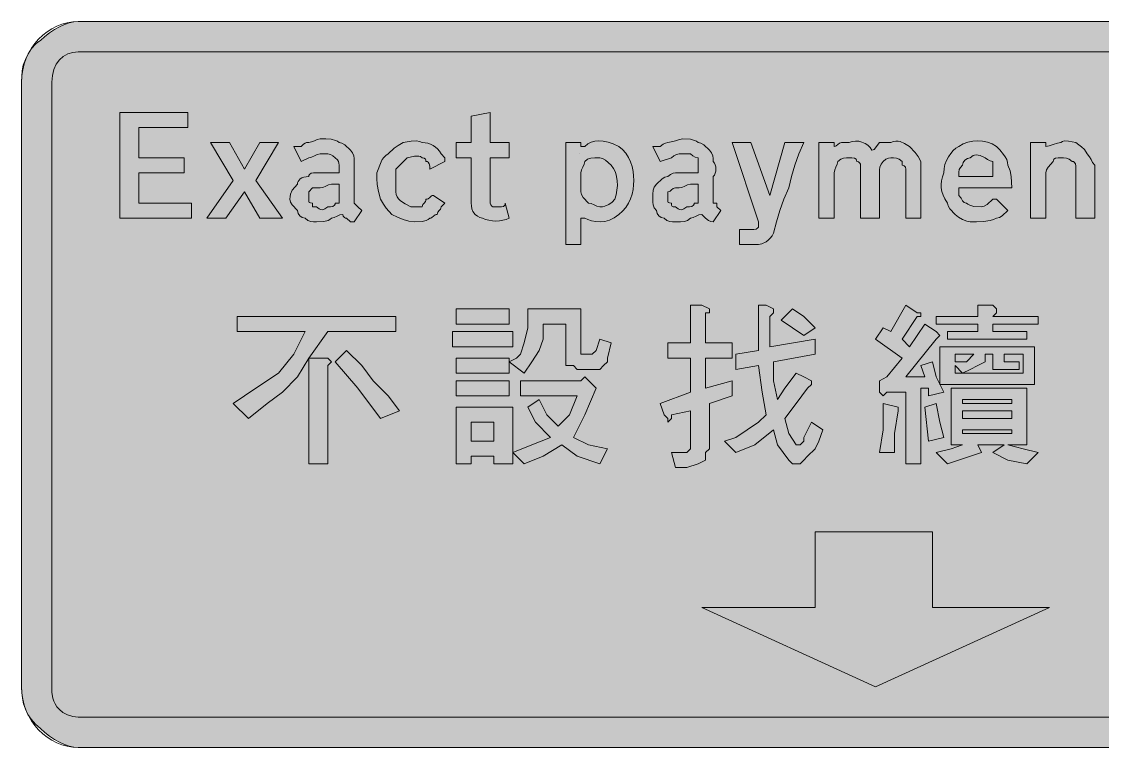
# Model space of a CAD drawing. Header units: metres. Extents: x 12 to 553, y 20 to 251.
# Drawn here: x 12.3 to 355.5, y 20.2 to 250.6 of the extents above; entities that cross this region are included whole.
import ezdxf

# ---------------------------------------------------------------- set-up
doc = ezdxf.new("R2010")
doc.units = ezdxf.units.M
for name, color, linetype, true_color in [('FILL_BLUE_0000FF', 7, 'Continuous', 0x0000ff), ('FILL_WHITE_FFFFFF', 7, 'Continuous', 0xffffff), ('STROKE_BLUE_0000FF', 7, 'Continuous', 0x0000ff), ('STROKE_WHITE_FFFFFF', 7, 'Continuous', 0xffffff)]:
    doc.layers.add(name, color=color, linetype=linetype, true_color=true_color)

msp = doc.modelspace()

# ---------------------------------------------------------------- hatches: boundary and pattern name
at = {"layer": 'FILL_BLUE_0000FF', "true_color": 0x0000ff}
h = msp.add_hatch(color=7, dxfattribs=at)
h.dxf.hatch_style = 1
h.paths.add_polyline_path([(535.47, 240.96), (536.37, 240.94), (537.27, 240.81), (538.17, 240.45), (539.07, 239.76), (539.97, 239.74), (540.87, 239.61), (541.77, 239.25), (542.67, 238.56), (542.86, 237.66), (543.27, 236.76), (543.68, 235.86), (543.87, 234.96), (544.56, 234.06), (544.92, 233.16), (545.05, 232.26), (545.07, 231.36), (545.07, 39.36), (544.86, 37.56), (544.32, 35.76), (543.55, 33.96), (542.67, 32.16), (541.77, 31.45), (540.87, 30.96), (539.97, 30.47), (539.07, 29.76), (535.47, 29.76), (30.27, 29.76), (28.49, 29.97), (26.82, 30.51), (25.38, 31.28), (24.27, 32.16), (23.48, 33.06), (22.88, 33.96), (22.46, 34.86), (22.17, 35.76), (21.91, 37.56), (21.87, 39.36), (21.87, 231.36), (22.03, 233.5), (22.51, 235.39), (23.26, 237.03), (24.27, 238.41), (25.5, 239.5), (26.93, 240.3), (28.53, 240.79), (30.27, 240.96), (535.47, 240.96)])
at = {"layer": 'FILL_WHITE_FFFFFF', "true_color": 0xffffff}
h = msp.add_hatch(color=7, dxfattribs=at)
h.dxf.hatch_style = 1
h.paths.add_polyline_path([(535.47, 250.56), (537.27, 250.45), (539.05, 250.13), (540.81, 249.61), (542.52, 248.91), (544.18, 248.04), (545.76, 247.02), (547.27, 245.85), (548.67, 244.56), (549.91, 243.16), (550.94, 241.65), (551.77, 240.07), (552.42, 238.41), (552.9, 236.7), (553.23, 234.94), (553.41, 233.16), (553.47, 231.36), (553.47, 39.36), (553.41, 37.56), (553.23, 35.78), (552.9, 34.02), (552.42, 32.31), (551.77, 30.65), (550.94, 29.07), (549.91, 27.56), (548.67, 26.16), (547.27, 24.87), (545.76, 23.7), (544.18, 22.68), (542.52, 21.81), (540.81, 21.11), (539.05, 20.59), (537.27, 20.27), (535.47, 20.16), (30.27, 20.16), (28.87, 20.27), (27.38, 20.59), (25.84, 21.11), (24.27, 21.81), (22.7, 22.68), (21.16, 23.7), (19.67, 24.87), (18.27, 26.16), (16.63, 27.56), (15.31, 29.07), (14.26, 30.65), (13.47, 32.31), (12.9, 34.02), (12.53, 35.78), (12.33, 37.56), (12.27, 39.36), (12.27, 231.36), (12.29, 233.16), (12.42, 234.96), (12.78, 236.76), (13.47, 238.56), (14.39, 240.34), (15.42, 242.01), (16.68, 243.45), (17.42, 244.06), (18.27, 244.56), (19.67, 245.85), (21.16, 247.02), (22.7, 248.04), (24.27, 248.91), (25.84, 249.61), (27.38, 250.13), (28.87, 250.45), (30.27, 250.56), (535.47, 250.56)])
h = msp.add_hatch(color=7, dxfattribs=at)
h.dxf.hatch_style = 1
h.paths.add_polyline_path([(43.47, 221.76), (65.07, 221.76), (65.07, 216.96), (49.47, 216.96), (49.47, 207.36), (63.87, 207.36), (63.87, 202.56), (49.47, 202.56), (49.47, 192.96), (66.27, 192.96), (66.27, 188.16), (43.47, 188.16), (43.47, 221.76)])
h = msp.add_hatch(color=7, dxfattribs=at)
h.dxf.hatch_style = 1
h.paths.add_polyline_path([(161.22, 192.36), (161.58, 191.95), (161.87, 191.81), (162.27, 191.76), (164.67, 191.76), (165.27, 191.91), (165.68, 192.27), (165.82, 192.56), (165.87, 192.96), (167.07, 188.16), (166.12, 187.77), (165.08, 187.48), (163.99, 187.32), (162.87, 187.26), (161.75, 187.32), (160.66, 187.48), (159.62, 187.77), (158.67, 188.16), (157.79, 188.35), (157.02, 188.76), (156.27, 189.36), (155.58, 190.26), (155.22, 191.16), (155.09, 192.06), (155.07, 192.96), (155.07, 207.36), (150.27, 207.36), (150.27, 212.16), (155.07, 212.16), (155.07, 220.56), (161.07, 221.76), (161.07, 212.16), (167.07, 212.16), (167.07, 207.36), (161.07, 207.36), (161.07, 192.96), (161.22, 192.36)])
h = msp.add_hatch(color=7, dxfattribs=at)
h.dxf.hatch_style = 1
h.paths.add_polyline_path([(101.78, 211.65), (102.27, 212.01), (102.76, 212.14), (103.47, 212.16), (104.37, 212.35), (105.27, 212.76), (106.17, 213.17), (107.07, 213.36), (108.85, 213.34), (110.52, 213.21), (111.96, 212.85), (112.57, 212.56), (113.07, 212.16), (113.97, 211.95), (114.87, 211.41), (116.67, 209.76), (117.36, 208.86), (117.72, 207.96), (117.85, 207.06), (117.87, 206.16), (117.87, 201.36), (117.87, 192.96), (119.07, 191.76), (120.27, 190.56), (117.87, 186.96), (116.67, 186.96), (115.47, 188.16), (115.07, 188.21), (114.78, 188.35), (114.42, 188.76), (114.27, 189.36), (113.37, 189.17), (112.47, 188.76), (111.57, 188.35), (110.67, 188.16), (110.17, 187.76), (109.58, 187.47), (108.27, 187.11), (105.87, 186.96), (104.97, 186.98), (104.07, 187.11), (103.17, 187.47), (102.27, 188.16), (101.39, 188.37), (100.62, 188.91), (100.08, 189.68), (99.87, 190.56), (98.22, 192.36), (97.68, 193.26), (97.47, 194.16), (97.52, 195.01), (97.68, 195.75), (98.22, 197.01), (98.99, 198.04), (99.87, 198.96), (99.93, 199.41), (100.1, 199.84), (100.38, 200.25), (100.77, 200.61), (101.28, 200.92), (101.9, 201.15), (102.63, 201.31), (103.47, 201.36), (103.52, 201.76), (103.68, 202.05), (104.22, 202.41), (104.99, 202.54), (105.87, 202.56), (109.47, 202.56), (113.07, 202.56), (113.07, 203.76), (113.07, 204.96), (113.05, 205.67), (112.92, 206.16), (112.56, 206.65), (111.87, 207.36), (111.12, 207.96), (110.35, 208.37), (109.47, 208.56), (107.07, 208.56), (106.17, 208.37), (105.27, 207.96), (104.37, 207.55), (103.47, 207.36), (101.07, 206.16), (98.67, 210.96), (101.07, 210.96), (101.78, 211.65)])
h.paths.add_polyline_path([(107.22, 190.92), (107.67, 190.86), (108.12, 190.92), (108.57, 191.08), (109.47, 191.76), (110.35, 191.78), (111.12, 191.91), (111.66, 192.27), (111.82, 192.56), (111.87, 192.96), (113.07, 192.96), (113.07, 194.16), (113.07, 198.96), (110.67, 198.96), (109.77, 198.77), (108.87, 198.36), (107.97, 197.95), (107.07, 197.76), (104.67, 197.76), (103.47, 196.56), (103.47, 194.16), (103.49, 193.47), (103.62, 193.11), (103.98, 192.98), (104.67, 192.96), (104.67, 191.76), (105.87, 191.76), (106.77, 191.08), (107.22, 190.92)], flags=16)
h = msp.add_hatch(color=7, dxfattribs=at)
h.dxf.hatch_style = 1
h.paths.add_polyline_path([(215.95, 211.65), (216.72, 212.01), (217.47, 212.16), (218.56, 212.35), (219.87, 212.76), (221.18, 213.17), (222.27, 213.36), (224.67, 213.21), (225.98, 212.85), (226.57, 212.56), (227.07, 212.16), (227.97, 211.95), (228.87, 211.41), (230.67, 209.76), (231.36, 208.86), (231.72, 207.96), (231.85, 207.06), (231.87, 206.16), (232.26, 205.66), (232.55, 205.07), (232.71, 204.43), (232.77, 203.76), (232.71, 203.09), (232.55, 202.45), (232.26, 201.86), (231.87, 201.36), (231.87, 192.96), (233.07, 192.96), (233.07, 191.76), (234.27, 190.56), (231.87, 186.96), (231.12, 187.11), (230.35, 187.47), (229.47, 188.16), (228.27, 189.36), (227.37, 189.17), (226.47, 188.76), (225.57, 188.35), (224.67, 188.16), (223.75, 187.47), (222.72, 187.11), (221.46, 186.98), (219.87, 186.96), (218.97, 186.98), (218.07, 187.11), (217.17, 187.47), (216.27, 188.16), (215.39, 188.37), (214.62, 188.91), (214.08, 189.68), (213.87, 190.56), (213.18, 191.46), (212.82, 192.36), (212.69, 193.26), (212.67, 194.16), (212.69, 195.75), (212.82, 197.01), (213.18, 198.04), (213.87, 198.96), (215.67, 200.61), (216.57, 201.15), (217.47, 201.36), (218.35, 202.05), (219.12, 202.41), (219.87, 202.56), (223.47, 202.56), (227.07, 202.56), (227.07, 203.76), (227.07, 204.96), (227.07, 207.36), (226.19, 207.55), (225.42, 207.96), (224.67, 208.56), (221.07, 208.56), (220.19, 208.37), (219.42, 207.96), (218.67, 207.36), (215.07, 206.16), (212.67, 210.96), (215.07, 210.96), (215.95, 211.65)])
h.paths.add_polyline_path([(221.22, 190.92), (221.67, 190.86), (222.12, 190.92), (222.57, 191.08), (223.47, 191.76), (224.35, 191.78), (225.12, 191.91), (225.66, 192.27), (225.82, 192.56), (225.87, 192.96), (227.07, 192.96), (227.07, 194.16), (227.07, 198.96), (224.67, 198.96), (223.77, 198.77), (222.87, 198.36), (221.97, 197.95), (221.07, 197.76), (219.87, 197.76), (219.47, 197.71), (219.16, 197.57), (218.67, 197.16), (218.18, 196.75), (217.87, 196.61), (217.47, 196.56), (217.47, 194.16), (217.49, 193.47), (217.62, 193.11), (217.98, 192.98), (218.67, 192.96), (218.69, 192.27), (218.82, 191.91), (219.18, 191.78), (219.87, 191.76), (220.77, 191.08), (221.22, 190.92)], flags=16)
h = msp.add_hatch(color=7, dxfattribs=at)
h.dxf.hatch_style = 1
h.paths.add_polyline_path([(83.07, 196.56), (77.07, 188.16), (71.07, 188.16), (79.47, 200.16), (72.27, 212.16), (78.27, 212.16), (83.07, 203.76), (87.87, 212.16), (93.87, 212.16), (86.67, 200.16), (95.07, 188.16), (87.87, 188.16), (83.07, 196.56)])
h = msp.add_hatch(color=7, dxfattribs=at)
h.dxf.hatch_style = 1
h.paths.add_polyline_path([(139.47, 191.76), (139.52, 192.16), (139.66, 192.47), (140.07, 192.96), (140.48, 193.45), (140.62, 193.76), (140.67, 194.16), (141.07, 194.21), (141.38, 194.35), (141.87, 194.76), (142.36, 195.17), (142.67, 195.31), (143.07, 195.36), (146.67, 192.96), (145.47, 191.76), (145.42, 191.36), (145.28, 191.05), (144.87, 190.56), (144.46, 190.07), (144.32, 189.76), (144.27, 189.36), (143.87, 189.31), (143.56, 189.17), (143.07, 188.76), (142.58, 188.35), (142.27, 188.21), (141.87, 188.16), (141.37, 187.76), (140.78, 187.47), (139.47, 187.11), (137.07, 186.96), (135.27, 187.17), (133.47, 187.71), (131.67, 188.48), (129.87, 189.36), (128.07, 191.31), (127.17, 192.57), (126.27, 194.16), (125.58, 196.65), (125.22, 198.81), (125.09, 200.74), (125.07, 202.56), (126.42, 206.01), (126.79, 206.77), (127.26, 207.45), (127.88, 208.06), (128.67, 208.56), (130.62, 210.36), (131.88, 211.26), (133.47, 212.16), (136.02, 212.61), (137.69, 212.67), (138.57, 212.5), (139.47, 212.16), (140.37, 212.1), (141.25, 211.93), (142.11, 211.65), (142.92, 211.26), (143.68, 210.75), (144.36, 210.13), (144.97, 209.4), (145.47, 208.56), (146.67, 207.36), (146.67, 206.16), (141.87, 203.76), (141.85, 204.64), (141.72, 205.41), (141.36, 205.95), (141.07, 206.11), (140.67, 206.16), (140.62, 206.56), (140.48, 206.85), (140.07, 207.21), (139.47, 207.36), (138.97, 207.7), (138.38, 207.87), (137.07, 207.81), (134.67, 207.36), (131.07, 203.76), (131.07, 196.56), (131.18, 195.71), (131.48, 194.97), (131.96, 194.3), (132.57, 193.71), (134.11, 192.68), (135.87, 191.76), (139.47, 191.76)])
h = msp.add_hatch(color=7, dxfattribs=at)
h.dxf.hatch_style = 1
h.paths.add_polyline_path([(193.1, 212.31), (194.28, 212.65), (195.57, 212.76), (196.98, 212.65), (198.5, 212.31), (200.13, 211.75), (201.87, 210.96), (203.11, 209.95), (204.14, 208.77), (204.97, 207.44), (205.62, 206.01), (206.1, 204.53), (206.43, 203.03), (206.61, 201.56), (206.67, 200.16), (206.61, 198.76), (206.43, 197.29), (206.1, 195.79), (205.62, 194.31), (204.97, 192.88), (204.14, 191.55), (203.11, 190.37), (201.87, 189.36), (200.47, 188.23), (199, 187.48), (197.5, 187.08), (196.02, 186.96), (194.59, 187.06), (193.26, 187.33), (192.08, 187.72), (191.07, 188.16), (189.87, 188.16), (189.87, 179.76), (185.07, 179.76), (185.07, 212.16), (189.87, 212.16), (189.87, 210.96), (191.07, 210.96), (192.03, 211.75), (193.1, 212.31)])
h.paths.add_polyline_path([(190.47, 204.36), (190.06, 203.46), (189.87, 202.56), (189.87, 201.36), (189.87, 197.76), (189.87, 196.56), (190.08, 195.66), (190.62, 194.76), (192.27, 192.96), (193.17, 192.77), (194.07, 192.36), (194.97, 191.95), (195.87, 191.76), (196.72, 191.81), (197.46, 191.97), (198.72, 192.51), (199.75, 193.28), (200.67, 194.16), (201.06, 195.56), (201.33, 197.03), (201.45, 198.53), (201.42, 200.01), (201.22, 201.44), (200.84, 202.77), (200.26, 203.95), (199.47, 204.96), (197.67, 206.61), (196.77, 207.15), (195.87, 207.36), (194.28, 207.34), (193.02, 207.21), (191.99, 206.85), (191.07, 206.16), (190.88, 205.26), (190.47, 204.36)], flags=16)
h = msp.add_hatch(color=7, dxfattribs=at)
h.dxf.hatch_style = 1
h.paths.add_polyline_path([(246.27, 186.96), (237.87, 212.16), (243.87, 212.16), (249.87, 195.36), (254.67, 212.16), (260.67, 212.16), (259.08, 208.56), (257.82, 204.96), (256.79, 201.36), (255.87, 197.76), (254.28, 194.16), (253.02, 190.56), (251.99, 186.96), (251.07, 183.36), (250.57, 182.52), (249.98, 181.78), (249.34, 181.17), (248.67, 180.66), (247.36, 179.98), (246.27, 179.76), (242.67, 179.76), (240.27, 179.76), (240.27, 184.56), (243.87, 184.56), (244.75, 184.58), (245.52, 184.71), (246.06, 185.07), (246.22, 185.36), (246.27, 185.76), (246.27, 186.96)])
h = msp.add_hatch(color=7, dxfattribs=at)
h.dxf.hatch_style = 1
h.paths.add_polyline_path([(270.27, 210.96), (270.67, 211.01), (270.98, 211.15), (271.47, 211.56), (271.96, 211.97), (272.27, 212.11), (272.67, 212.16), (275.07, 212.16), (276.02, 212.5), (277.04, 212.63), (278.09, 212.56), (279.12, 212.31), (280.1, 211.89), (280.98, 211.32), (281.71, 210.6), (282.27, 209.76), (282.67, 209.81), (282.98, 209.97), (283.47, 210.51), (283.96, 211.28), (284.67, 212.16), (288.27, 212.16), (289.12, 212.5), (289.88, 212.65), (290.59, 212.62), (291.27, 212.46), (292.66, 211.82), (294.27, 210.96), (296.07, 209.01), (296.97, 207.75), (297.87, 206.16), (297.87, 204.96), (297.87, 188.16), (293.07, 188.16), (293.07, 203.76), (292.92, 204.36), (292.56, 204.77), (292.27, 204.91), (291.87, 204.96), (291.87, 206.16), (290.97, 206.85), (290.07, 207.21), (289.17, 207.34), (288.27, 207.36), (287.52, 207.21), (286.75, 206.85), (285.87, 206.16), (285.18, 205.26), (284.82, 204.36), (284.69, 203.46), (284.67, 202.56), (284.67, 188.16), (278.67, 188.16), (278.67, 203.76), (278.67, 204.96), (278.62, 205.36), (278.48, 205.65), (278.07, 206.01), (277.47, 206.16), (277.42, 206.56), (277.26, 206.85), (276.72, 207.21), (275.95, 207.34), (275.07, 207.36), (274.17, 207.34), (273.27, 207.21), (272.37, 206.85), (271.47, 206.16), (271.28, 205.26), (270.87, 204.36), (270.46, 203.46), (270.27, 202.56), (270.27, 188.16), (265.47, 188.16), (265.47, 212.16), (270.27, 212.16), (270.27, 210.96)])
h = msp.add_hatch(color=7, dxfattribs=at)
h.dxf.hatch_style = 1
h.paths.add_polyline_path([(311.07, 187.71), (309.76, 188.48), (308.67, 189.36), (307.02, 191.16), (306.48, 192.06), (306.27, 192.96), (305.48, 194.26), (304.9, 195.47), (304.52, 196.63), (304.32, 197.76), (304.29, 198.89), (304.41, 200.05), (304.68, 201.26), (305.07, 202.56), (305.18, 203.91), (305.48, 205.22), (305.96, 206.48), (306.57, 207.66), (307.3, 208.72), (308.11, 209.65), (308.97, 210.4), (309.87, 210.96), (311.27, 211.75), (312.76, 212.31), (314.3, 212.65), (315.87, 212.76), (317.44, 212.65), (318.98, 212.31), (320.47, 211.75), (321.87, 210.96), (322.94, 209.85), (324.12, 208.41), (324.65, 207.6), (325.08, 206.74), (325.36, 205.86), (325.47, 204.96), (326.16, 203.16), (326.52, 201.36), (326.65, 199.56), (326.67, 197.76), (309.87, 197.76), (309.87, 195.36), (310.58, 194.48), (311.07, 193.71), (311.56, 193.17), (311.87, 193.01), (312.27, 192.96), (312.77, 192.56), (313.36, 192.27), (314.67, 191.91), (317.07, 191.76), (317.97, 191.97), (318.87, 192.51), (320.67, 194.16), (321.87, 194.16), (325.47, 190.56), (323.67, 188.91), (322.77, 188.37), (321.87, 188.16), (320.92, 187.76), (319.88, 187.47), (317.67, 187.11), (315.46, 186.98), (313.47, 186.96), (312.38, 187.17), (311.07, 187.71)])
h.paths.add_polyline_path([(320.67, 206.16), (319.79, 206.35), (319.02, 206.76), (318.27, 207.36), (316.68, 208.03), (315.42, 208.26), (314.88, 208.2), (314.39, 208.03), (313.47, 207.36), (312.59, 207.15), (311.82, 206.61), (311.28, 205.84), (311.07, 204.96), (310.38, 204.23), (310.02, 203.61), (309.89, 202.77), (309.87, 201.36), (320.67, 201.36), (320.67, 206.16)], flags=16)
h = msp.add_hatch(color=7, dxfattribs=at)
h.dxf.hatch_style = 1
h.paths.add_polyline_path([(341.39, 207.34), (340.62, 207.21), (340.08, 206.85), (339.92, 206.56), (339.87, 206.16), (338.22, 204.36), (337.68, 203.46), (337.47, 202.56), (337.47, 188.16), (332.67, 188.16), (332.67, 212.16), (337.47, 212.16), (337.47, 210.96), (338.56, 211.15), (339.87, 211.56), (341.18, 211.97), (342.27, 212.16), (342.77, 212.5), (343.36, 212.67), (344.67, 212.61), (347.07, 212.16), (347.97, 211.43), (348.87, 210.81), (349.77, 209.97), (350.67, 208.56), (351.38, 207.66), (351.87, 206.76), (352.36, 205.86), (353.07, 204.96), (353.07, 188.16), (347.07, 188.16), (347.07, 203.76), (347.05, 204.64), (346.92, 205.41), (346.56, 205.95), (346.27, 206.11), (345.87, 206.16), (344.97, 206.85), (344.07, 207.21), (343.17, 207.34), (342.27, 207.36), (341.39, 207.34)])
h = msp.add_hatch(color=7, dxfattribs=at)
h.dxf.hatch_style = 1
h.paths.add_polyline_path([(167.07, 159.36), (167.07, 154.56), (150.27, 154.56), (150.27, 159.36), (167.07, 159.36)])
h = msp.add_hatch(color=7, dxfattribs=at)
h.dxf.hatch_style = 1
h.paths.add_polyline_path([(189.87, 159.36), (189.87, 147.36), (189.87, 144.96), (191.07, 144.96), (192.27, 144.96), (193.47, 144.96), (194.67, 146.16), (195.87, 149.76), (199.47, 148.56), (198.27, 143.76), (198.27, 142.56), (197.07, 141.36), (195.87, 140.16), (194.67, 140.16), (188.67, 140.16), (187.47, 141.36), (185.07, 141.36), (185.07, 142.56), (185.07, 144.96), (185.07, 154.56), (177.87, 154.56), (177.87, 149.76), (176.67, 146.16), (174.27, 142.56), (171.87, 138.96), (167.07, 142.56), (169.47, 143.76), (170.67, 144.96), (171.87, 148.56), (173.07, 153.36), (173.07, 159.36), (189.87, 159.36)])
h = msp.add_hatch(color=7, dxfattribs=at)
h.dxf.hatch_style = 1
h.paths.add_polyline_path([(224.67, 148.56), (224.67, 160.56), (228.27, 160.56), (230.67, 159.36), (230.67, 158.16), (229.47, 158.16), (229.47, 148.56), (237.87, 148.56), (237.87, 143.76), (229.47, 143.76), (229.47, 134.16), (237.87, 136.56), (237.87, 131.76), (230.67, 129.36), (230.67, 114.96), (229.47, 113.76), (229.47, 111.36), (227.07, 110.16), (223.47, 108.96), (219.87, 108.96), (218.67, 113.76), (222.27, 113.76), (223.47, 113.76), (224.67, 114.96), (224.67, 116.16), (224.67, 117.36), (224.67, 126.96), (218.67, 125.76), (218.67, 124.56), (217.47, 123.36), (217.47, 124.56), (216.27, 125.76), (215.07, 129.36), (224.67, 132.96), (224.67, 143.76), (217.47, 143.76), (217.47, 148.56), (224.67, 148.56)])
h = msp.add_hatch(color=7, dxfattribs=at)
h.dxf.hatch_style = 1
h.paths.add_polyline_path([(246.27, 146.16), (246.27, 160.56), (248.67, 160.56), (251.07, 159.36), (251.07, 158.16), (249.87, 156.96), (249.87, 147.36), (264.27, 149.76), (264.27, 144.96), (251.07, 142.56), (251.07, 136.56), (252.27, 130.56), (254.67, 134.16), (258.27, 138.96), (260.67, 137.76), (263.07, 136.56), (263.07, 135.36), (261.87, 134.16), (258.27, 129.36), (254.67, 124.56), (255.87, 119.76), (258.27, 116.16), (259.47, 116.16), (260.67, 117.36), (260.67, 118.56), (263.07, 123.36), (266.67, 120.96), (265.47, 117.36), (264.27, 114.96), (261.87, 112.56), (260.67, 111.36), (259.47, 110.16), (258.27, 110.16), (257.07, 110.16), (255.87, 111.36), (252.27, 116.16), (251.07, 120.96), (245.07, 116.16), (239.07, 113.76), (235.47, 117.36), (239.07, 118.56), (242.67, 120.96), (246.27, 123.36), (248.67, 125.76), (247.47, 132.96), (246.27, 141.36), (239.07, 140.16), (239.07, 144.96), (246.27, 146.16)])
h = msp.add_hatch(color=7, dxfattribs=at)
h.dxf.hatch_style = 1
h.paths.add_polyline_path([(257.07, 153.36), (253.47, 155.76), (257.07, 159.36), (260.67, 156.96), (264.27, 153.36), (260.67, 150.96), (257.07, 153.36)])
h = msp.add_hatch(color=7, dxfattribs=at)
h.dxf.hatch_style = 1
h.paths.add_polyline_path([(288.27, 152.16), (293.07, 160.56), (296.67, 158.16), (297.87, 158.16), (297.87, 156.96), (296.67, 156.96), (291.87, 149.76), (294.27, 147.36), (299.07, 154.56), (302.67, 152.16), (303.87, 150.96), (302.67, 149.76), (293.07, 137.76), (299.07, 137.76), (297.87, 141.36), (301.47, 142.56), (302.67, 137.76), (305.07, 132.96), (300.27, 131.76), (300.27, 134.16), (297.87, 134.16), (297.87, 110.16), (293.07, 110.16), (293.07, 132.96), (287.07, 132.96), (285.87, 131.76), (284.67, 132.96), (284.67, 136.56), (287.07, 137.76), (291.87, 143.76), (283.47, 149.76), (285.87, 153.36), (288.27, 152.16)])
h = msp.add_hatch(color=7, dxfattribs=at)
h.dxf.hatch_style = 1
h.paths.add_polyline_path([(315.87, 156.96), (315.87, 160.56), (320.67, 160.56), (321.87, 159.36), (321.87, 158.16), (320.67, 156.96), (335.07, 156.96), (335.07, 154.56), (320.67, 154.56), (320.67, 152.16), (331.47, 152.16), (331.47, 149.76), (306.27, 149.76), (306.27, 152.16), (315.87, 152.16), (315.87, 154.56), (302.67, 154.56), (302.67, 156.96), (315.87, 156.96)])
h = msp.add_hatch(color=7, dxfattribs=at)
h.dxf.hatch_style = 1
h.paths.add_polyline_path([(90.27, 129.36), (84.27, 124.56), (79.47, 129.36), (86.67, 134.16), (93.87, 138.96), (98.67, 144.96), (102.27, 152.16), (80.67, 152.16), (80.67, 156.96), (131.07, 156.96), (131.07, 152.16), (109.47, 152.16), (103.47, 143.76), (99.87, 137.76), (95.07, 132.96), (90.27, 129.36)])
h = msp.add_hatch(color=7, dxfattribs=at)
h.dxf.hatch_style = 1
h.paths.add_polyline_path([(168.27, 152.16), (168.27, 147.36), (149.07, 147.36), (149.07, 152.16), (168.27, 152.16)])
h = msp.add_hatch(color=7, dxfattribs=at)
h.dxf.hatch_style = 1
h.paths.add_polyline_path([(119.07, 134.16), (111.87, 142.56), (115.47, 146.16), (120.27, 141.36), (123.87, 136.56), (128.67, 131.76), (132.27, 126.96), (126.27, 124.56), (119.07, 134.16)])
h = msp.add_hatch(color=7, dxfattribs=at)
h.dxf.hatch_style = 1
h.paths.add_polyline_path([(303.87, 135.36), (303.87, 147.36), (333.87, 147.36), (333.87, 135.36), (303.87, 135.36)])
h.paths.add_polyline_path([(308.67, 144.96), (308.67, 142.56), (312.27, 142.56), (314.67, 144.96), (308.67, 144.96)], flags=16)
h.paths.add_polyline_path([(308.67, 138.96), (311.07, 138.96), (308.67, 141.36), (308.67, 138.96)], flags=16)
h.paths.add_polyline_path([(330.27, 138.96), (330.27, 144.96), (324.27, 144.96), (324.27, 142.56), (325.47, 142.56), (329.07, 142.56), (329.07, 140.16), (323.07, 140.16), (321.87, 140.16), (320.67, 140.16), (320.67, 141.36), (320.67, 142.56), (320.67, 144.96), (318.27, 144.96), (318.27, 142.56), (315.87, 141.36), (313.47, 140.16), (311.07, 138.96), (330.27, 138.96)], flags=16)
h = msp.add_hatch(color=7, dxfattribs=at)
h.dxf.hatch_style = 1
h.paths.add_polyline_path([(110.67, 142.56), (109.47, 141.36), (109.47, 110.16), (103.47, 110.16), (103.47, 143.76), (108.27, 143.76), (109.47, 143.76), (110.67, 142.56)])
h = msp.add_hatch(color=7, dxfattribs=at)
h.dxf.hatch_style = 1
h.paths.add_polyline_path([(167.07, 143.76), (167.07, 138.96), (150.27, 138.96), (150.27, 143.76), (167.07, 143.76)])
h = msp.add_hatch(color=7, dxfattribs=at)
h.dxf.hatch_style = 1
h.paths.add_polyline_path([(189.87, 136.56), (191.07, 137.76), (194.67, 134.16), (191.07, 125.76), (187.47, 118.56), (192.27, 116.16), (198.27, 114.96), (195.87, 110.16), (188.67, 112.56), (183.87, 116.16), (177.87, 112.56), (171.87, 110.16), (168.27, 113.76), (174.27, 116.16), (180.27, 118.56), (175.47, 123.36), (173.07, 128.16), (176.67, 130.56), (179.07, 125.76), (182.67, 122.16), (186.27, 125.76), (188.67, 131.76), (170.67, 131.76), (170.67, 136.56), (189.87, 136.56)])
h = msp.add_hatch(color=7, dxfattribs=at)
h.dxf.hatch_style = 1
h.paths.add_polyline_path([(167.07, 136.56), (167.07, 131.76), (150.27, 131.76), (150.27, 136.56), (167.07, 136.56)])
h = msp.add_hatch(color=7, dxfattribs=at)
h.dxf.hatch_style = 1
h.paths.add_polyline_path([(330.27, 114.96), (335.07, 113.76), (331.47, 110.16), (325.47, 111.36), (320.67, 113.76), (324.27, 116.16), (315.87, 116.16), (317.07, 113.76), (306.27, 110.16), (302.67, 113.76), (307.47, 114.96), (311.07, 116.16), (307.47, 116.16), (307.47, 134.16), (331.47, 134.16), (331.47, 116.16), (325.47, 116.16), (330.27, 114.96)])
h.paths.add_polyline_path([(311.07, 129.36), (326.67, 129.36), (326.67, 130.56), (311.07, 130.56), (311.07, 129.36)], flags=16)
h.paths.add_polyline_path([(311.07, 120.96), (311.07, 119.76), (326.67, 119.76), (326.67, 120.96), (311.07, 120.96)], flags=16)
h.paths.add_polyline_path([(326.67, 126.96), (311.07, 126.96), (311.07, 124.56), (326.67, 124.56), (326.67, 126.96)], flags=16)
h = msp.add_hatch(color=7, dxfattribs=at)
h.dxf.hatch_style = 1
h.paths.add_polyline_path([(162.27, 110.16), (162.27, 112.56), (155.07, 112.56), (155.07, 110.16), (150.27, 110.16), (150.27, 128.16), (168.27, 128.16), (168.27, 110.16), (162.27, 110.16)])
h.paths.add_polyline_path([(162.27, 123.36), (155.07, 123.36), (155.07, 117.36), (162.27, 117.36), (162.27, 123.36)], flags=16)
h = msp.add_hatch(color=7, dxfattribs=at)
h.dxf.hatch_style = 1
h.paths.add_polyline_path([(285.87, 120.96), (285.87, 129.36), (290.67, 128.16), (290.67, 126.96), (289.47, 119.76), (289.47, 113.76), (284.67, 113.76), (285.87, 120.96)])
h = msp.add_hatch(color=7, dxfattribs=at)
h.dxf.hatch_style = 1
h.paths.add_polyline_path([(303.87, 123.36), (305.07, 118.56), (300.27, 117.36), (299.07, 128.16), (302.67, 129.36), (303.87, 123.36)])
h = msp.add_hatch(color=7, dxfattribs=at)
h.dxf.hatch_style = 1
h.paths.add_polyline_path([(301.47, 88.56), (301.47, 64.56), (338.67, 64.56), (283.47, 39.36), (228.27, 64.56), (264.27, 64.56), (264.27, 88.56), (301.47, 88.56)])

# ---------------------------------------------------------------- linework, layer by layer
at = {"layer": 'FILL_BLUE_0000FF', "lineweight": 0, "true_color": 0x0000ff}
msp.add_lwpolyline([(535.47, 29.76), (30.27, 29.76), (28.49, 29.97), (26.82, 30.51), (25.38, 31.28), (24.27, 32.16), (23.48, 33.06), (22.88, 33.96), (22.46, 34.86), (22.17, 35.76), (21.91, 37.56), (21.87, 39.36), (21.87, 231.36), (22.03, 233.5), (22.51, 235.39), (23.26, 237.03), (24.27, 238.41), (25.5, 239.5), (26.93, 240.3), (28.53, 240.79), (30.27, 240.96), (535.47, 240.96)], dxfattribs=at)
at = {"layer": 'FILL_WHITE_FFFFFF', "lineweight": 0, "true_color": 0xffffff}
msp.add_lwpolyline([(535.47, 20.16), (30.27, 20.16), (28.87, 20.27), (27.38, 20.59), (25.84, 21.11), (24.27, 21.81), (22.7, 22.68), (21.16, 23.7), (19.67, 24.87), (18.27, 26.16), (16.63, 27.56), (15.31, 29.07), (14.26, 30.65), (13.47, 32.31), (12.9, 34.02), (12.53, 35.78), (12.33, 37.56), (12.27, 39.36), (12.27, 231.36), (12.29, 233.16), (12.42, 234.96), (12.78, 236.76), (13.47, 238.56), (14.39, 240.34), (15.42, 242.01), (16.68, 243.45), (17.42, 244.06), (18.27, 244.56), (19.67, 245.85), (21.16, 247.02), (22.7, 248.04), (24.27, 248.91), (25.84, 249.61), (27.38, 250.13), (28.87, 250.45), (30.27, 250.56), (535.47, 250.56)], dxfattribs=at)
for points in [[(43.47, 221.76), (65.07, 221.76), (65.07, 216.96), (49.47, 216.96), (49.47, 207.36), (63.87, 207.36), (63.87, 202.56), (49.47, 202.56), (49.47, 192.96), (66.27, 192.96), (66.27, 188.16), (43.47, 188.16)], [(161.22, 192.36), (161.58, 191.95), (161.87, 191.81), (162.27, 191.76), (164.67, 191.76), (165.27, 191.91), (165.68, 192.27), (165.82, 192.56), (165.87, 192.96), (167.07, 188.16), (166.12, 187.77), (165.08, 187.48), (163.99, 187.32), (162.87, 187.26), (161.75, 187.32), (160.66, 187.48), (159.62, 187.77), (158.67, 188.16), (157.79, 188.35), (157.02, 188.76), (156.27, 189.36), (155.58, 190.26), (155.22, 191.16), (155.09, 192.06), (155.07, 192.96), (155.07, 207.36), (150.27, 207.36), (150.27, 212.16), (155.07, 212.16), (155.07, 220.56), (161.07, 221.76), (161.07, 212.16), (167.07, 212.16), (167.07, 207.36), (161.07, 207.36), (161.07, 192.96)], [(101.78, 211.65), (102.27, 212.01), (102.76, 212.14), (103.47, 212.16), (104.37, 212.35), (105.27, 212.76), (106.17, 213.17), (107.07, 213.36), (108.85, 213.34), (110.52, 213.21), (111.96, 212.85), (112.57, 212.56), (113.07, 212.16), (113.97, 211.95), (114.87, 211.41), (116.67, 209.76), (117.36, 208.86), (117.72, 207.96), (117.85, 207.06), (117.87, 206.16), (117.87, 201.36), (117.87, 192.96), (119.07, 191.76), (120.27, 190.56), (117.87, 186.96), (116.67, 186.96), (115.47, 188.16), (115.07, 188.21), (114.78, 188.35), (114.42, 188.76), (114.27, 189.36), (113.37, 189.17), (112.47, 188.76), (111.57, 188.35), (110.67, 188.16), (110.17, 187.76), (109.58, 187.47), (108.27, 187.11), (105.87, 186.96), (104.97, 186.98), (104.07, 187.11), (103.17, 187.47), (102.27, 188.16), (101.39, 188.37), (100.62, 188.91), (100.08, 189.68), (99.87, 190.56), (98.22, 192.36), (97.68, 193.26), (97.47, 194.16), (97.52, 195.01), (97.68, 195.75), (98.22, 197.01), (98.99, 198.04), (99.87, 198.96), (99.93, 199.41), (100.1, 199.84), (100.38, 200.25), (100.77, 200.61), (101.28, 200.92), (101.9, 201.15), (102.63, 201.31), (103.47, 201.36), (103.52, 201.76), (103.68, 202.05), (104.22, 202.41), (104.99, 202.54), (105.87, 202.56), (109.47, 202.56), (113.07, 202.56), (113.07, 203.76), (113.07, 204.96), (113.05, 205.67), (112.92, 206.16), (112.56, 206.65), (111.87, 207.36), (111.12, 207.96), (110.35, 208.37), (109.47, 208.56), (107.07, 208.56), (106.17, 208.37), (105.27, 207.96), (104.37, 207.55), (103.47, 207.36), (101.07, 206.16), (98.67, 210.96), (101.07, 210.96)], [(215.95, 211.65), (216.72, 212.01), (217.47, 212.16), (218.56, 212.35), (219.87, 212.76), (221.18, 213.17), (222.27, 213.36), (224.67, 213.21), (225.98, 212.85), (226.57, 212.56), (227.07, 212.16), (227.97, 211.95), (228.87, 211.41), (230.67, 209.76), (231.36, 208.86), (231.72, 207.96), (231.85, 207.06), (231.87, 206.16), (232.26, 205.66), (232.55, 205.07), (232.71, 204.43), (232.77, 203.76), (232.71, 203.09), (232.55, 202.45), (232.26, 201.86), (231.87, 201.36), (231.87, 192.96), (233.07, 192.96), (233.07, 191.76), (234.27, 190.56), (231.87, 186.96), (231.12, 187.11), (230.35, 187.47), (229.47, 188.16), (228.27, 189.36), (227.37, 189.17), (226.47, 188.76), (225.57, 188.35), (224.67, 188.16), (223.75, 187.47), (222.72, 187.11), (221.46, 186.98), (219.87, 186.96), (218.97, 186.98), (218.07, 187.11), (217.17, 187.47), (216.27, 188.16), (215.39, 188.37), (214.62, 188.91), (214.08, 189.68), (213.87, 190.56), (213.18, 191.46), (212.82, 192.36), (212.69, 193.26), (212.67, 194.16), (212.69, 195.75), (212.82, 197.01), (213.18, 198.04), (213.87, 198.96), (215.67, 200.61), (216.57, 201.15), (217.47, 201.36), (218.35, 202.05), (219.12, 202.41), (219.87, 202.56), (223.47, 202.56), (227.07, 202.56), (227.07, 203.76), (227.07, 204.96), (227.07, 207.36), (226.19, 207.55), (225.42, 207.96), (224.67, 208.56), (221.07, 208.56), (220.19, 208.37), (219.42, 207.96), (218.67, 207.36), (215.07, 206.16), (212.67, 210.96), (215.07, 210.96)], [(83.07, 196.56), (77.07, 188.16), (71.07, 188.16), (79.47, 200.16), (72.27, 212.16), (78.27, 212.16), (83.07, 203.76), (87.87, 212.16), (93.87, 212.16), (86.67, 200.16), (95.07, 188.16), (87.87, 188.16)], [(139.47, 191.76), (139.52, 192.16), (139.66, 192.47), (140.07, 192.96), (140.48, 193.45), (140.62, 193.76), (140.67, 194.16), (141.07, 194.21), (141.38, 194.35), (141.87, 194.76), (142.36, 195.17), (142.67, 195.31), (143.07, 195.36), (146.67, 192.96), (145.47, 191.76), (145.42, 191.36), (145.28, 191.05), (144.87, 190.56), (144.46, 190.07), (144.32, 189.76), (144.27, 189.36), (143.87, 189.31), (143.56, 189.17), (143.07, 188.76), (142.58, 188.35), (142.27, 188.21), (141.87, 188.16), (141.37, 187.76), (140.78, 187.47), (139.47, 187.11), (137.07, 186.96), (135.27, 187.17), (133.47, 187.71), (131.67, 188.48), (129.87, 189.36), (128.07, 191.31), (127.17, 192.57), (126.27, 194.16), (125.58, 196.65), (125.22, 198.81), (125.09, 200.74), (125.07, 202.56), (126.42, 206.01), (126.79, 206.77), (127.26, 207.45), (127.88, 208.06), (128.67, 208.56), (130.62, 210.36), (131.88, 211.26), (133.47, 212.16), (136.02, 212.61), (137.69, 212.67), (138.57, 212.5), (139.47, 212.16), (140.37, 212.1), (141.25, 211.93), (142.11, 211.65), (142.92, 211.26), (143.68, 210.75), (144.36, 210.13), (144.97, 209.4), (145.47, 208.56), (146.67, 207.36), (146.67, 206.16), (141.87, 203.76), (141.85, 204.64), (141.72, 205.41), (141.36, 205.95), (141.07, 206.11), (140.67, 206.16), (140.62, 206.56), (140.48, 206.85), (140.07, 207.21), (139.47, 207.36), (138.97, 207.7), (138.38, 207.87), (137.07, 207.81), (134.67, 207.36), (131.07, 203.76), (131.07, 196.56), (131.18, 195.71), (131.48, 194.97), (131.96, 194.3), (132.57, 193.71), (134.11, 192.68), (135.87, 191.76)], [(193.1, 212.31), (194.28, 212.65), (195.57, 212.76), (196.98, 212.65), (198.5, 212.31), (200.13, 211.75), (201.87, 210.96), (203.11, 209.95), (204.14, 208.77), (204.97, 207.44), (205.62, 206.01), (206.1, 204.53), (206.43, 203.03), (206.61, 201.56), (206.67, 200.16), (206.61, 198.76), (206.43, 197.29), (206.1, 195.79), (205.62, 194.31), (204.97, 192.88), (204.14, 191.55), (203.11, 190.37), (201.87, 189.36), (200.47, 188.23), (199, 187.48), (197.5, 187.08), (196.02, 186.96), (194.59, 187.06), (193.26, 187.33), (192.08, 187.72), (191.07, 188.16), (189.87, 188.16), (189.87, 179.76), (185.07, 179.76), (185.07, 212.16), (189.87, 212.16), (189.87, 210.96), (191.07, 210.96), (192.03, 211.75)], [(246.27, 186.96), (237.87, 212.16), (243.87, 212.16), (249.87, 195.36), (254.67, 212.16), (260.67, 212.16), (259.08, 208.56), (257.82, 204.96), (256.79, 201.36), (255.87, 197.76), (254.28, 194.16), (253.02, 190.56), (251.99, 186.96), (251.07, 183.36), (250.57, 182.52), (249.98, 181.78), (249.34, 181.17), (248.67, 180.66), (247.36, 179.98), (246.27, 179.76), (242.67, 179.76), (240.27, 179.76), (240.27, 184.56), (243.87, 184.56), (244.75, 184.58), (245.52, 184.71), (246.06, 185.07), (246.22, 185.36), (246.27, 185.76)], [(270.27, 210.96), (270.67, 211.01), (270.98, 211.15), (271.47, 211.56), (271.96, 211.97), (272.27, 212.11), (272.67, 212.16), (275.07, 212.16), (276.02, 212.5), (277.04, 212.63), (278.09, 212.56), (279.12, 212.31), (280.1, 211.89), (280.98, 211.32), (281.71, 210.6), (282.27, 209.76), (282.67, 209.81), (282.98, 209.97), (283.47, 210.51), (283.96, 211.28), (284.67, 212.16), (288.27, 212.16), (289.12, 212.5), (289.88, 212.65), (290.59, 212.62), (291.27, 212.46), (292.66, 211.82), (294.27, 210.96), (296.07, 209.01), (296.97, 207.75), (297.87, 206.16), (297.87, 204.96), (297.87, 188.16), (293.07, 188.16), (293.07, 203.76), (292.92, 204.36), (292.56, 204.77), (292.27, 204.91), (291.87, 204.96), (291.87, 206.16), (290.97, 206.85), (290.07, 207.21), (289.17, 207.34), (288.27, 207.36), (287.52, 207.21), (286.75, 206.85), (285.87, 206.16), (285.18, 205.26), (284.82, 204.36), (284.69, 203.46), (284.67, 202.56), (284.67, 188.16), (278.67, 188.16), (278.67, 203.76), (278.67, 204.96), (278.62, 205.36), (278.48, 205.65), (278.07, 206.01), (277.47, 206.16), (277.42, 206.56), (277.26, 206.85), (276.72, 207.21), (275.95, 207.34), (275.07, 207.36), (274.17, 207.34), (273.27, 207.21), (272.37, 206.85), (271.47, 206.16), (271.28, 205.26), (270.87, 204.36), (270.46, 203.46), (270.27, 202.56), (270.27, 188.16), (265.47, 188.16), (265.47, 212.16), (270.27, 212.16)], [(311.07, 187.71), (309.76, 188.48), (308.67, 189.36), (307.02, 191.16), (306.48, 192.06), (306.27, 192.96), (305.48, 194.26), (304.9, 195.47), (304.52, 196.63), (304.32, 197.76), (304.29, 198.89), (304.41, 200.05), (304.68, 201.26), (305.07, 202.56), (305.18, 203.91), (305.48, 205.22), (305.96, 206.48), (306.57, 207.66), (307.3, 208.72), (308.11, 209.65), (308.97, 210.4), (309.87, 210.96), (311.27, 211.75), (312.76, 212.31), (314.3, 212.65), (315.87, 212.76), (317.44, 212.65), (318.98, 212.31), (320.47, 211.75), (321.87, 210.96), (322.94, 209.85), (324.12, 208.41), (324.65, 207.6), (325.08, 206.74), (325.36, 205.86), (325.47, 204.96), (326.16, 203.16), (326.52, 201.36), (326.65, 199.56), (326.67, 197.76), (309.87, 197.76), (309.87, 195.36), (310.58, 194.48), (311.07, 193.71), (311.56, 193.17), (311.87, 193.01), (312.27, 192.96), (312.77, 192.56), (313.36, 192.27), (314.67, 191.91), (317.07, 191.76), (317.97, 191.97), (318.87, 192.51), (320.67, 194.16), (321.87, 194.16), (325.47, 190.56), (323.67, 188.91), (322.77, 188.37), (321.87, 188.16), (320.92, 187.76), (319.88, 187.47), (317.67, 187.11), (315.46, 186.98), (313.47, 186.96), (312.38, 187.17)], [(341.39, 207.34), (340.62, 207.21), (340.08, 206.85), (339.92, 206.56), (339.87, 206.16), (338.22, 204.36), (337.68, 203.46), (337.47, 202.56), (337.47, 188.16), (332.67, 188.16), (332.67, 212.16), (337.47, 212.16), (337.47, 210.96), (338.56, 211.15), (339.87, 211.56), (341.18, 211.97), (342.27, 212.16), (342.77, 212.5), (343.36, 212.67), (344.67, 212.61), (347.07, 212.16), (347.97, 211.43), (348.87, 210.81), (349.77, 209.97), (350.67, 208.56), (351.38, 207.66), (351.87, 206.76), (352.36, 205.86), (353.07, 204.96), (353.07, 188.16), (347.07, 188.16), (347.07, 203.76), (347.05, 204.64), (346.92, 205.41), (346.56, 205.95), (346.27, 206.11), (345.87, 206.16), (344.97, 206.85), (344.07, 207.21), (343.17, 207.34), (342.27, 207.36)], [(190.47, 204.36), (190.06, 203.46), (189.87, 202.56), (189.87, 201.36), (189.87, 197.76), (189.87, 196.56), (190.08, 195.66), (190.62, 194.76), (192.27, 192.96), (193.17, 192.77), (194.07, 192.36), (194.97, 191.95), (195.87, 191.76), (196.72, 191.81), (197.46, 191.97), (198.72, 192.51), (199.75, 193.28), (200.67, 194.16), (201.06, 195.56), (201.33, 197.03), (201.45, 198.53), (201.42, 200.01), (201.22, 201.44), (200.84, 202.77), (200.26, 203.95), (199.47, 204.96), (197.67, 206.61), (196.77, 207.15), (195.87, 207.36), (194.28, 207.34), (193.02, 207.21), (191.99, 206.85), (191.07, 206.16), (190.88, 205.26)], [(320.67, 206.16), (319.79, 206.35), (319.02, 206.76), (318.27, 207.36), (316.68, 208.03), (315.42, 208.26), (314.88, 208.2), (314.39, 208.03), (313.47, 207.36), (312.59, 207.15), (311.82, 206.61), (311.28, 205.84), (311.07, 204.96), (310.38, 204.23), (310.02, 203.61), (309.89, 202.77), (309.87, 201.36), (320.67, 201.36)], [(107.22, 190.92), (107.67, 190.86), (108.12, 190.92), (108.57, 191.08), (109.47, 191.76), (110.35, 191.78), (111.12, 191.91), (111.66, 192.27), (111.82, 192.56), (111.87, 192.96), (113.07, 192.96), (113.07, 194.16), (113.07, 198.96), (110.67, 198.96), (109.77, 198.77), (108.87, 198.36), (107.97, 197.95), (107.07, 197.76), (104.67, 197.76), (103.47, 196.56), (103.47, 194.16), (103.49, 193.47), (103.62, 193.11), (103.98, 192.98), (104.67, 192.96), (104.67, 191.76), (105.87, 191.76), (106.77, 191.08)], [(221.22, 190.92), (221.67, 190.86), (222.12, 190.92), (222.57, 191.08), (223.47, 191.76), (224.35, 191.78), (225.12, 191.91), (225.66, 192.27), (225.82, 192.56), (225.87, 192.96), (227.07, 192.96), (227.07, 194.16), (227.07, 198.96), (224.67, 198.96), (223.77, 198.77), (222.87, 198.36), (221.97, 197.95), (221.07, 197.76), (219.87, 197.76), (219.47, 197.71), (219.16, 197.57), (218.67, 197.16), (218.18, 196.75), (217.87, 196.61), (217.47, 196.56), (217.47, 194.16), (217.49, 193.47), (217.62, 193.11), (217.98, 192.98), (218.67, 192.96), (218.69, 192.27), (218.82, 191.91), (219.18, 191.78), (219.87, 191.76), (220.77, 191.08)], [(167.07, 159.36), (167.07, 154.56), (150.27, 154.56), (150.27, 159.36)], [(189.87, 159.36), (189.87, 147.36), (189.87, 144.96), (191.07, 144.96), (192.27, 144.96), (193.47, 144.96), (194.67, 146.16), (195.87, 149.76), (199.47, 148.56), (198.27, 143.76), (198.27, 142.56), (197.07, 141.36), (195.87, 140.16), (194.67, 140.16), (188.67, 140.16), (187.47, 141.36), (185.07, 141.36), (185.07, 142.56), (185.07, 144.96), (185.07, 154.56), (177.87, 154.56), (177.87, 149.76), (176.67, 146.16), (174.27, 142.56), (171.87, 138.96), (167.07, 142.56), (169.47, 143.76), (170.67, 144.96), (171.87, 148.56), (173.07, 153.36), (173.07, 159.36)], [(224.67, 148.56), (224.67, 160.56), (228.27, 160.56), (230.67, 159.36), (230.67, 158.16), (229.47, 158.16), (229.47, 148.56), (237.87, 148.56), (237.87, 143.76), (229.47, 143.76), (229.47, 134.16), (237.87, 136.56), (237.87, 131.76), (230.67, 129.36), (230.67, 114.96), (229.47, 113.76), (229.47, 111.36), (227.07, 110.16), (223.47, 108.96), (219.87, 108.96), (218.67, 113.76), (222.27, 113.76), (223.47, 113.76), (224.67, 114.96), (224.67, 116.16), (224.67, 117.36), (224.67, 126.96), (218.67, 125.76), (218.67, 124.56), (217.47, 123.36), (217.47, 124.56), (216.27, 125.76), (215.07, 129.36), (224.67, 132.96), (224.67, 143.76), (217.47, 143.76), (217.47, 148.56)], [(246.27, 146.16), (246.27, 160.56), (248.67, 160.56), (251.07, 159.36), (251.07, 158.16), (249.87, 156.96), (249.87, 147.36), (264.27, 149.76), (264.27, 144.96), (251.07, 142.56), (251.07, 136.56), (252.27, 130.56), (254.67, 134.16), (258.27, 138.96), (260.67, 137.76), (263.07, 136.56), (263.07, 135.36), (261.87, 134.16), (258.27, 129.36), (254.67, 124.56), (255.87, 119.76), (258.27, 116.16), (259.47, 116.16), (260.67, 117.36), (260.67, 118.56), (263.07, 123.36), (266.67, 120.96), (265.47, 117.36), (264.27, 114.96), (261.87, 112.56), (260.67, 111.36), (259.47, 110.16), (258.27, 110.16), (257.07, 110.16), (255.87, 111.36), (252.27, 116.16), (251.07, 120.96), (245.07, 116.16), (239.07, 113.76), (235.47, 117.36), (239.07, 118.56), (242.67, 120.96), (246.27, 123.36), (248.67, 125.76), (247.47, 132.96), (246.27, 141.36), (239.07, 140.16), (239.07, 144.96)], [(257.07, 153.36), (253.47, 155.76), (257.07, 159.36), (260.67, 156.96), (264.27, 153.36), (260.67, 150.96)], [(288.27, 152.16), (293.07, 160.56), (296.67, 158.16), (297.87, 158.16), (297.87, 156.96), (296.67, 156.96), (291.87, 149.76), (294.27, 147.36), (299.07, 154.56), (302.67, 152.16), (303.87, 150.96), (302.67, 149.76), (293.07, 137.76), (299.07, 137.76), (297.87, 141.36), (301.47, 142.56), (302.67, 137.76), (305.07, 132.96), (300.27, 131.76), (300.27, 134.16), (297.87, 134.16), (297.87, 110.16), (293.07, 110.16), (293.07, 132.96), (287.07, 132.96), (285.87, 131.76), (284.67, 132.96), (284.67, 136.56), (287.07, 137.76), (291.87, 143.76), (283.47, 149.76), (285.87, 153.36)], [(315.87, 156.96), (315.87, 160.56), (320.67, 160.56), (321.87, 159.36), (321.87, 158.16), (320.67, 156.96), (335.07, 156.96), (335.07, 154.56), (320.67, 154.56), (320.67, 152.16), (331.47, 152.16), (331.47, 149.76), (306.27, 149.76), (306.27, 152.16), (315.87, 152.16), (315.87, 154.56), (302.67, 154.56), (302.67, 156.96)], [(90.27, 129.36), (84.27, 124.56), (79.47, 129.36), (86.67, 134.16), (93.87, 138.96), (98.67, 144.96), (102.27, 152.16), (80.67, 152.16), (80.67, 156.96), (131.07, 156.96), (131.07, 152.16), (109.47, 152.16), (103.47, 143.76), (99.87, 137.76), (95.07, 132.96)], [(168.27, 152.16), (168.27, 147.36), (149.07, 147.36), (149.07, 152.16)], [(119.07, 134.16), (111.87, 142.56), (115.47, 146.16), (120.27, 141.36), (123.87, 136.56), (128.67, 131.76), (132.27, 126.96), (126.27, 124.56)], [(303.87, 135.36), (303.87, 147.36), (333.87, 147.36), (333.87, 135.36)], [(308.67, 144.96), (308.67, 142.56), (312.27, 142.56), (314.67, 144.96)], [(330.27, 138.96), (330.27, 144.96), (324.27, 144.96), (324.27, 142.56), (325.47, 142.56), (329.07, 142.56), (329.07, 140.16), (323.07, 140.16), (321.87, 140.16), (320.67, 140.16), (320.67, 141.36), (320.67, 142.56), (320.67, 144.96), (318.27, 144.96), (318.27, 142.56), (315.87, 141.36), (313.47, 140.16), (311.07, 138.96)], [(110.67, 142.56), (109.47, 141.36), (109.47, 110.16), (103.47, 110.16), (103.47, 143.76), (108.27, 143.76), (109.47, 143.76)], [(167.07, 143.76), (167.07, 138.96), (150.27, 138.96), (150.27, 143.76)], [(308.67, 138.96), (311.07, 138.96), (308.67, 141.36)], [(189.87, 136.56), (191.07, 137.76), (194.67, 134.16), (191.07, 125.76), (187.47, 118.56), (192.27, 116.16), (198.27, 114.96), (195.87, 110.16), (188.67, 112.56), (183.87, 116.16), (177.87, 112.56), (171.87, 110.16), (168.27, 113.76), (174.27, 116.16), (180.27, 118.56), (175.47, 123.36), (173.07, 128.16), (176.67, 130.56), (179.07, 125.76), (182.67, 122.16), (186.27, 125.76), (188.67, 131.76), (170.67, 131.76), (170.67, 136.56)], [(167.07, 136.56), (167.07, 131.76), (150.27, 131.76), (150.27, 136.56)], [(330.27, 114.96), (335.07, 113.76), (331.47, 110.16), (325.47, 111.36), (320.67, 113.76), (324.27, 116.16), (315.87, 116.16), (317.07, 113.76), (306.27, 110.16), (302.67, 113.76), (307.47, 114.96), (311.07, 116.16), (307.47, 116.16), (307.47, 134.16), (331.47, 134.16), (331.47, 116.16), (325.47, 116.16)], [(311.07, 129.36), (326.67, 129.36), (326.67, 130.56), (311.07, 130.56)], [(162.27, 110.16), (162.27, 112.56), (155.07, 112.56), (155.07, 110.16), (150.27, 110.16), (150.27, 128.16), (168.27, 128.16), (168.27, 110.16)], [(285.87, 120.96), (285.87, 129.36), (290.67, 128.16), (290.67, 126.96), (289.47, 119.76), (289.47, 113.76), (284.67, 113.76)], [(303.87, 123.36), (305.07, 118.56), (300.27, 117.36), (299.07, 128.16), (302.67, 129.36)], [(326.67, 126.96), (311.07, 126.96), (311.07, 124.56), (326.67, 124.56)], [(162.27, 123.36), (155.07, 123.36), (155.07, 117.36), (162.27, 117.36)], [(311.07, 120.96), (311.07, 119.76), (326.67, 119.76), (326.67, 120.96)], [(301.47, 88.56), (301.47, 64.56), (338.67, 64.56), (283.47, 39.36), (228.27, 64.56), (264.27, 64.56), (264.27, 88.56)]]:
    msp.add_lwpolyline(points, close=True, dxfattribs=at)
at = {"layer": 'STROKE_BLUE_0000FF', "lineweight": 0, "true_color": 0x0000ff}
msp.add_lwpolyline([(535.47, 250.56), (30.27, 250.56), (28.49, 250.46), (26.74, 250.18), (25.04, 249.71), (23.41, 249.08), (21.84, 248.28), (20.36, 247.33), (18.96, 246.24), (17.67, 245.01), (16.49, 243.65), (15.43, 242.18), (14.51, 240.6), (13.73, 238.92), (13.11, 237.14), (12.65, 235.29), (12.37, 233.36), (12.27, 231.36), (12.27, 39.36), (12.37, 37.36), (12.65, 35.43), (13.11, 33.58), (13.73, 31.8), (14.51, 30.12), (15.43, 28.54), (16.49, 27.07), (17.67, 25.71), (18.96, 24.48), (20.36, 23.39), (21.84, 22.44), (23.41, 21.64), (25.04, 21.01), (26.74, 20.54), (28.49, 20.26), (30.27, 20.16), (535.47, 20.16)], dxfattribs=at)
at = {"layer": 'STROKE_WHITE_FFFFFF', "lineweight": 0, "true_color": 0xffffff}
msp.add_lwpolyline([(189.27, 208.8), (189.27, 208.8)], dxfattribs=at)

doc.saveas('drawing.dxf')
